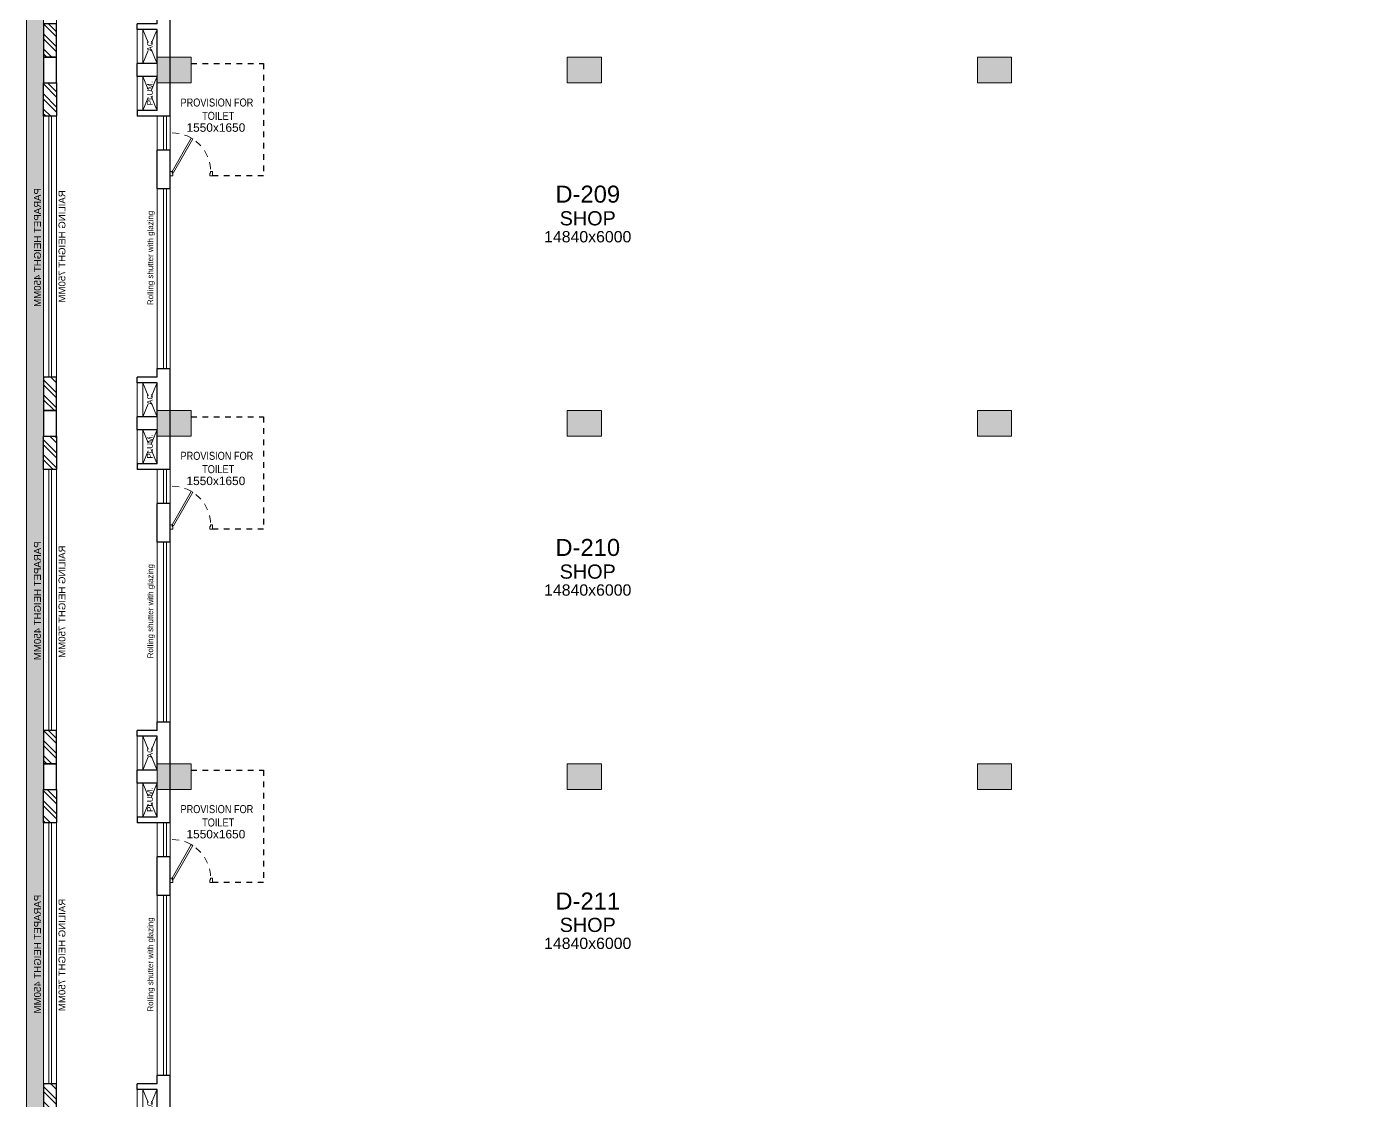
# Model space of a CAD drawing. Header units: metres. Extents: x 9819 to 10514, y 4405 to 4599.
# Drawn here: x 10224.34 to 10247.79, y 4433.72 to 4452.65 of the extents above; entities that cross this region are included whole.
import ezdxf
from ezdxf.enums import TextEntityAlignment as Align

# ---------------------------------------------------------------- set-up
doc = ezdxf.new("R2010")
doc.units = ezdxf.units.M
doc.header["$MEASUREMENT"] = 0
doc.linetypes.add('DASHED2', pattern=[0.375, 0.25, -0.125])
doc.linetypes.add('HIDDEN', pattern=[0.375, 0.25, -0.125])
doc.layers.add('A_COL. NO', color=4, linetype='Continuous')
for name, color, linetype, lineweight in [('A_CONC', 1, 'Continuous', 30), ('A_DOOR-WIN', 23, 'Continuous', 9), ('A_DOTTED', 8, 'HIDDEN', 0), ('A_EXCAVATION', 15, 'Continuous', 20), ('A_GLAZE', 140, 'Continuous', 5), ('A_LEDGE', 252, 'Continuous', 15), ('A_SHOP NO.', 113, 'Continuous', 5), ('A_SILL 0.09', 9, 'Continuous', 9), ('A_SILL 0.25', 25, 'Continuous', 15), ('A_TEXT', 7, 'Continuous', 5), ('A_WALL', 7, 'Continuous', 30), ('A_Wall Hatch', 8, 'Continuous', 5), ('COLUMN-FINAL', 210, 'Continuous', 20), ('Doorline', 251, 'DASHED2', 13), ('ELE .15', 8, 'Continuous', 15)]:
    doc.layers.add(name, color=color, linetype=linetype, lineweight=lineweight)
doc.layers.get('A_COL. NO').off()
doc.styles.add('A', font='ARIALN.TTF')
doc.styles.get("Standard").update_dxf_attribs({"font": 'arial.ttf'})

# ---------------------------------------------------------------- blocks, each defined once
blk = doc.blocks.new('D 750')
at = {"layer": 'A_DOOR-WIN'}
for points in [[(-0.372, 0.665), (-0.035, 0.075), (-0.063, 0.059), (-0.4, 0.649)], [(-0.75, 0.075), (-0.75, 0), (-0.7, 0), (-0.7, 0.043), (-0.715, 0.043), (-0.715, 0.075)], [(0, 0.075), (0, 0), (-0.05, 0), (-0.05, 0.043), (-0.035, 0.043), (-0.035, 0.075)]]:
    blk.add_lwpolyline(points, close=True, dxfattribs=at)
at = {"layer": 'Doorline', "ltscale": 0.5}
blk.add_arc((-0.035, 0.075), 0.68, 90, 180, dxfattribs=at)
blk = doc.blocks.new('Typical shops 2nd')
at = {"layer": 'A_DOOR-WIN'}
for p, q in [((0.465, -5.38), (0.465, -2.21)), ((0.515, -5.38), (0.515, -2.21))]:
    blk.add_line(p, q, dxfattribs=at)
at = {"layer": 'A_DOTTED'}
for p, q in [((0.1, -0.83), (0.35, -0.23)), ((0.1, -0.23), (0.35, -0.83)), ((0.1, -6.23), (0.35, -5.63)), ((0.1, -5.63), (0.35, -6.23))]:
    blk.add_line(p, q, dxfattribs=at)
at = {"layer": 'A_GLAZE'}
for p, q in [((0.465, -1.53), (0.465, -0.93)), ((0.515, -1.53), (0.515, -0.93))]:
    blk.add_line(p, q, dxfattribs=at)
at = {"layer": 'A_LEDGE'}
for p, q in [((0, -0.83), (0, -0.23)), ((0.1, -0.83), (0.1, -0.23)), ((0, -5.63), (0, -6.23)), ((0.1, -5.63), (0.1, -6.23))]:
    blk.add_line(p, q, dxfattribs=at)
at = {"layer": 'A_SILL 0.09'}
for p, q in [((0.35, -1.53), (0.35, -0.93)), ((0.58, -1.53), (0.58, -0.93)), ((0.35, -5.38), (0.35, -2.21)), ((0.58, -2.21), (0.58, -5.38))]:
    blk.add_line(p, q, dxfattribs=at)
at = {"layer": 'A_WALL'}
for p, q in [((0, -0.23), (0, 0)), ((0.35, -0.23), (0, -0.23)), ((0.35, -0.83), (0.35, -0.23)), ((0.58, -0.93), (0.58, -0.23)), ((0.35, -0.83), (0, -0.83)), ((0, -0.83), (0, -0.93)), ((0.58, -0.93), (0, -0.93)), ((0.35, -2.21), (0.35, -1.53)), ((0.58, -1.53), (0.35, -1.53)), ((0.58, -2.21), (0.58, -1.53)), ((0.58, -2.21), (0.35, -2.21)), ((0.35, -5.53), (0.35, -5.38)), ((0.35, -5.38), (0.58, -5.38)), ((0.58, -6.46), (0.58, -5.38)), ((0.35, -5.53), (0, -5.53)), ((0, -5.63), (0, -5.53)), ((0.35, -5.63), (0, -5.63)), ((0.35, -6.23), (0.35, -5.63)), ((0.35, -6.23), (0, -6.23))]:
    blk.add_line(p, q, dxfattribs=at)
at = {"layer": 'A_WALL', "color": 252, "linetype": 'DASHED2', "ltscale": 0.3, "true_color": 0x939598}
blk.add_lwpolyline([(0.95, 0), (2.23, 0), (2.23, -1.98), (1.33, -1.98)], dxfattribs=at)
at = {"layer": 'A_DOOR-WIN', "xscale": -1}
blk.add_blockref('D 750', (0.58, -1.98), dxfattribs=at)
at = {"insert": (0.419, -0.618), "char_height": 0.1411, "width": 1.97366, "attachment_point": 1, "style": 'A'}
blk.add_mtext('\\pxqc;PROVISION FOR\\P TOILET ', dxfattribs=at)
at = {"layer": 'A_TEXT'}
for s, p in [('PLUM.', (0.274, -0.523)), ('Rolling shutter with glazing', (0.282, -3.428)), ('AC', (0.274, -5.923))]:
    blk.add_text(s, height=0.1, rotation=90, dxfattribs=at).set_placement(p, align=Align.CENTER)
for s, height, p in [('1550x1650', 0.15, (1.388, -1.205)), ('SHOP', 0.25, (7.945, -2.855)), ('14840x6000', 0.2, (7.945, -3.155))]:
    blk.add_text(s, height=height, dxfattribs=at).set_placement(p, align=Align.CENTER)
blk = doc.blocks.new('Wing D Columns')
at = {"layer": 'COLUMN-FINAL'}
for color, points in [(1, [(0, -42.82), (0, -43.27), (0.6, -43.27), (0.6, -42.82)]), (3, [(7.235, -42.82), (7.235, -43.27), (7.835, -43.27), (7.835, -42.82)]), (3, [(14.47, -42.82), (14.47, -43.27), (15.07, -43.27), (15.07, -42.82)]), (1, [(0, -49.05), (0, -49.5), (0.6, -49.5), (0.6, -49.05)]), (3, [(7.235, -49.05), (7.235, -49.5), (7.835, -49.5), (7.835, -49.05)]), (3, [(14.47, -49.05), (14.47, -49.5), (15.07, -49.5), (15.07, -49.05)]), (1, [(0, -55.28), (0, -55.73), (0.6, -55.73), (0.6, -55.28)]), (3, [(7.235, -55.28), (7.235, -55.73), (7.835, -55.73), (7.835, -55.28)]), (3, [(14.47, -55.28), (14.47, -55.73), (15.07, -55.73), (15.07, -55.28)])]:
    blk.add_hatch(color=color, dxfattribs=at).paths.add_polyline_path(points)
at = {"layer": 'COLUMN-FINAL', "color": 1}
for points in [[(0, -42.82), (0, -43.27), (0.6, -43.27), (0.6, -42.82)], [(0, -49.05), (0, -49.5), (0.6, -49.5), (0.6, -49.05)], [(0, -55.28), (0, -55.73), (0.6, -55.73), (0.6, -55.28)]]:
    blk.add_lwpolyline(points, close=True, dxfattribs=at)
at = {"layer": 'COLUMN-FINAL', "color": 3}
for points in [[(7.235, -42.82), (7.235, -43.27), (7.835, -43.27), (7.835, -42.82)], [(14.47, -42.82), (14.47, -43.27), (15.07, -43.27), (15.07, -42.82)], [(7.235, -49.05), (7.235, -49.5), (7.835, -49.5), (7.835, -49.05)], [(14.47, -49.05), (14.47, -49.5), (15.07, -49.5), (15.07, -49.05)], [(7.235, -55.28), (7.235, -55.73), (7.835, -55.73), (7.835, -55.28)], [(14.47, -55.28), (14.47, -55.73), (15.07, -55.73), (15.07, -55.28)]]:
    blk.add_lwpolyline(points, close=True, dxfattribs=at)
blk = doc.blocks.new('WING-D REVISED COLU.')
at = {"layer": 'A_EXCAVATION'}
blk.add_blockref('Wing D Columns', (5532.543, -8729.918), dxfattribs=at)
blk = doc.blocks.new('A$C5cf436e8')
at = {"transparency": 33554493}
h = blk.add_hatch(color=256, dxfattribs=at)
h.dxf.hatch_style = 1
h.paths.add_polyline_path([(-32.21, -72.38), (2.3, -72.38), (2.3, 0.3), (-32.21, 0.3)])
h.paths.add_polyline_path([(-31.91, -72.08), (2, -72.08), (2, 0), (-31.91, 0)], flags=16)
at = {"lineweight": 30, "true_color": 0x636466}
h = blk.add_hatch(dxfattribs=at)
h.set_pattern_fill('ANSI32', color=251, scale=0.5)
h.set_pattern_definition([(45, (-9908.29707, -4401.00705), (-0.1325825215, 0.1325825215), []), (45, (-9908.20869, -4401.00705), (-0.1325825215, 0.1325825215), [])])
h.paths.add_polyline_path([(0.11, 0), (0.11, -0.23), (1.77, -0.23), (1.77, -1.89), (2, -1.89), (2, 0)])
h.paths.add_polyline_path([(2, -2.93), (2, -2.34), (1.77, -2.34), (1.77, -2.93)])
h.paths.add_polyline_path([(2, -7.53), (2, -8.12), (1.77, -8.12), (1.77, -7.53)])
h.paths.add_polyline_path([(2, -9.16), (2, -8.57), (1.77, -8.57), (1.77, -9.16)])
h.paths.add_polyline_path([(2, -13.76), (2, -14.35), (1.77, -14.35), (1.77, -13.76)])
h.paths.add_polyline_path([(2, -15.39), (2, -14.8), (1.77, -14.8), (1.77, -15.39)])
h.paths.add_polyline_path([(2, -19.99), (2, -20.58), (1.77, -20.58), (1.77, -19.99)])
h.paths.add_polyline_path([(2, -21.62), (2, -21.03), (1.77, -21.03), (1.77, -21.62)])
h.paths.add_polyline_path([(2, -26.22), (2, -26.81), (1.77, -26.81), (1.77, -26.22)])
h.paths.add_polyline_path([(2, -27.85), (2, -27.26), (1.77, -27.26), (1.77, -27.85)])
h.paths.add_polyline_path([(2, -32.45), (2, -33.04), (1.77, -33.04), (1.77, -32.45)])
h.paths.add_polyline_path([(2, -34.08), (2, -33.49), (1.77, -33.49), (1.77, -34.08)])
h.paths.add_polyline_path([(2, -38.46), (2, -39.05), (1.77, -39.05), (1.77, -38.46)])
h.paths.add_polyline_path([(2, -40.09), (2, -39.5), (1.77, -39.5), (1.77, -40.09)])
h.paths.add_polyline_path([(2, -46.32), (2, -45.73), (1.77, -45.73), (1.77, -46.32)])
h.paths.add_polyline_path([(2, -44.69), (2, -45.28), (1.77, -45.28), (1.77, -44.69)])
h.paths.add_polyline_path([(2, -50.92), (2, -51.51), (1.77, -51.51), (1.77, -50.92)])
h.paths.add_polyline_path([(2, -52.55), (2, -51.96), (1.77, -51.96), (1.77, -52.55)])
h.paths.add_polyline_path([(2, -58.78), (2, -58.19), (1.77, -58.19), (1.77, -58.78)])
h.paths.add_polyline_path([(2, -57.15), (2, -57.74), (1.77, -57.74), (1.77, -57.15)])
h.paths.add_polyline_path([(2, -64.99), (2, -63.81), (1.77, -63.81), (1.77, -64.99)])
h.paths.add_polyline_path([(0.11, -72.08), (0.11, -71.85), (1.77, -71.85), (1.77, -70.19), (2, -70.19), (2, -72.08)])
h.paths.add_polyline_path([(-0.93, -72.08), (-0.34, -72.08), (-0.34, -71.85), (-0.93, -71.85)])
h.paths.add_polyline_path([(-6.72, -72.08), (-7.31, -72.08), (-7.31, -71.85), (-6.72, -71.85)])
h.paths.add_polyline_path([(-8.35, -72.08), (-7.76, -72.08), (-7.76, -71.85), (-8.35, -71.85)])
h.paths.add_polyline_path([(-23.19, -72.08), (-22.6, -72.08), (-22.6, -71.85), (-23.19, -71.85)])
h.paths.add_polyline_path([(-21.56, -72.08), (-22.15, -72.08), (-22.15, -71.85), (-21.56, -71.85)])
h.paths.add_polyline_path([(-15.77, -72.08), (-15.18, -72.08), (-15.18, -71.85), (-15.77, -71.85)])
h.paths.add_polyline_path([(-14.14, -72.08), (-14.73, -72.08), (-14.73, -71.85), (-14.14, -71.85)])
h.paths.add_polyline_path([(-30.02, -72.08), (-30.02, -71.85), (-31.68, -71.85), (-31.68, -70.19), (-31.91, -70.19), (-31.91, -72.08)])
h.paths.add_polyline_path([(-29.57, -72.08), (-28.98, -72.08), (-28.98, -71.85), (-29.57, -71.85)])
h.paths.add_polyline_path([(-31.91, -64.99), (-31.91, -63.81), (-31.68, -63.81), (-31.68, -64.99)])
h.paths.add_polyline_path([(-31.91, -58.78), (-31.91, -58.19), (-31.68, -58.19), (-31.68, -58.78)])
h.paths.add_polyline_path([(-31.91, -57.15), (-31.91, -57.74), (-31.68, -57.74), (-31.68, -57.15)])
h.paths.add_polyline_path([(-31.91, -52.55), (-31.91, -51.96), (-31.68, -51.96), (-31.68, -52.55)])
h.paths.add_polyline_path([(-31.91, -50.92), (-31.91, -51.51), (-31.68, -51.51), (-31.68, -50.92)])
h.paths.add_polyline_path([(-31.91, -46.32), (-31.91, -45.73), (-31.68, -45.73), (-31.68, -46.32)])
h.paths.add_polyline_path([(-31.91, -44.69), (-31.91, -45.28), (-31.68, -45.28), (-31.68, -44.69)])
h.paths.add_polyline_path([(-31.91, -40.09), (-31.91, -39.5), (-31.68, -39.5), (-31.68, -40.09)])
h.paths.add_polyline_path([(-31.91, -38.46), (-31.91, -39.05), (-31.68, -39.05), (-31.68, -38.46)])
h.paths.add_polyline_path([(-31.91, -34.08), (-31.91, -33.49), (-31.68, -33.49), (-31.68, -34.08)])
h.paths.add_polyline_path([(-31.91, -32.45), (-31.91, -33.04), (-31.68, -33.04), (-31.68, -32.45)])
h.paths.add_polyline_path([(-31.91, -27.85), (-31.91, -27.26), (-31.68, -27.26), (-31.68, -27.85)])
h.paths.add_polyline_path([(-31.91, -26.22), (-31.91, -26.81), (-31.68, -26.81), (-31.68, -26.22)])
h.paths.add_polyline_path([(-31.91, -21.62), (-31.91, -21.03), (-31.68, -21.03), (-31.68, -21.62)])
h.paths.add_polyline_path([(-31.91, -19.99), (-31.91, -20.58), (-31.68, -20.58), (-31.68, -19.99)])
h.paths.add_polyline_path([(-31.91, -15.39), (-31.91, -14.8), (-31.68, -14.8), (-31.68, -15.39)])
h.paths.add_polyline_path([(-31.91, -13.76), (-31.91, -14.35), (-31.68, -14.35), (-31.68, -13.76)])
h.paths.add_polyline_path([(-31.91, -9.16), (-31.91, -8.57), (-31.68, -8.57), (-31.68, -9.16)])
h.paths.add_polyline_path([(-31.91, -7.53), (-31.91, -8.12), (-31.68, -8.12), (-31.68, -7.53)])
h.paths.add_polyline_path([(-31.91, -2.93), (-31.91, -2.34), (-31.68, -2.34), (-31.68, -2.93)])
h.paths.add_polyline_path([(-30.02, 0), (-30.02, -0.23), (-31.68, -0.23), (-31.68, -1.89), (-31.91, -1.89), (-31.91, 0)])
at = {"layer": 'A_CONC'}
for points in [[(-31.91, -14.35), (-31.68, -14.35), (-31.68, -14.8), (-31.91, -14.8)], [(-31.91, -20.58), (-31.68, -20.58), (-31.68, -21.03), (-31.91, -21.03)], [(-31.91, -26.81), (-31.68, -26.81), (-31.68, -27.26), (-31.91, -27.26)]]:
    blk.add_lwpolyline(points, close=True, dxfattribs=at)
at = {"layer": 'A_GLAZE', "elevation": 0}
for points in [[(-31.82, -13.76), (-31.77, -13.76), (-31.77, -9.16), (-31.82, -9.16)], [(-31.82, -19.99), (-31.77, -19.99), (-31.77, -15.39), (-31.82, -15.39)], [(-31.82, -26.22), (-31.77, -26.22), (-31.77, -21.62), (-31.82, -21.62)]]:
    blk.add_lwpolyline(points, close=True, dxfattribs=at)
at = {"layer": 'A_SILL 0.25'}
blk.add_lwpolyline([(2, -34.08), (2, 0), (-31.91, 0), (-31.91, -72.08), (2, -72.08), (2, -38.46)], dxfattribs=at)
at = {"layer": 'A_TEXT', "color": 32, "true_color": 0xcd6928}
for p, q in [((-31.91, -13.76), (-31.91, -9.16)), ((-31.68, -9.16), (-31.68, -13.76)), ((-31.91, -19.99), (-31.91, -15.39)), ((-31.68, -15.39), (-31.68, -19.99)), ((-31.91, -26.22), (-31.91, -21.62)), ((-31.68, -21.62), (-31.68, -26.22))]:
    blk.add_line(p, q, dxfattribs=at)
at = {"layer": 'A_WALL'}
for points in [[(-31.91, -9.16), (-31.91, -8.57), (-31.68, -8.57), (-31.68, -9.16)], [(-31.91, -13.76), (-31.91, -14.35), (-31.68, -14.35), (-31.68, -13.76)], [(-31.91, -15.39), (-31.91, -14.8), (-31.68, -14.8), (-31.68, -15.39)], [(-31.91, -19.99), (-31.91, -20.58), (-31.68, -20.58), (-31.68, -19.99)], [(-31.91, -21.62), (-31.91, -21.03), (-31.68, -21.03), (-31.68, -21.62)], [(-31.91, -26.22), (-31.91, -26.81), (-31.68, -26.81), (-31.68, -26.22)], [(-31.91, -27.85), (-31.91, -27.26), (-31.68, -27.26), (-31.68, -27.85)]]:
    blk.add_lwpolyline(points, close=True, dxfattribs=at)
at = {"layer": 'ELE .15', "color": 7, "true_color": 0xffffff}
blk.add_lwpolyline([(2.3, -34.08), (2.3, 0.3), (-32.21, 0.3), (-32.21, -72.38), (2.3, -72.38), (2.3, -38.46)], dxfattribs=at)
at = {"layer": 'A_TEXT', "color": 32, "true_color": 0xcd6928, "char_height": 0.1215, "attachment_point": 1, "rotation": 90}
for insert in [(-32.079, -12.492), (-32.079, -18.722), (-32.079, -24.952)]:
    blk.add_mtext_dynamic_manual_height_columns('PARAPET HEIGHT 450MM', width=3.42392, gutter_width=0.931, heights=[0], dxfattribs=dict(at, insert=insert))
at = {"layer": 'A_TEXT', "color": 4, "char_height": 0.1215, "attachment_point": 1, "rotation": 90}
for insert in [(-31.647, -12.42), (-31.647, -18.65), (-31.647, -24.914)]:
    blk.add_mtext_dynamic_manual_height_columns('RAILING HEIGHT 750MM', width=3.42392, gutter_width=0.931, heights=[0], dxfattribs=dict(at, insert=insert))

msp = doc.modelspace()

# ---------------------------------------------------------------- linework, layer by layer
at = {"layer": 'A_SILL 0.25'}
for points in [[(10226.6364, 4424.8528), (10224.6364, 4424.8528), (10224.6364, 4496.9328), (10258.5464, 4496.9328), (10258.5464, 4464.2428), (10270.3464, 4464.2428), (10270.3464, 4496.9328), (10304.2564, 4496.9328), (10304.2564, 4464.2428), (10316.0564, 4464.2428), (10316.0564, 4496.9328), (10349.9664, 4496.9328), (10349.9664, 4418.6228), (10347.9664, 4418.6228)], [(10226.6364, 4425.0828), (10224.8664, 4425.0828), (10224.8664, 4496.7028), (10258.3164, 4496.7028), (10258.3164, 4464.0128), (10270.5764, 4464.0128), (10270.5764, 4496.7028), (10304.0264, 4496.7028), (10304.0264, 4464.0128), (10316.2864, 4464.0128), (10316.2864, 4496.7028), (10349.7364, 4496.7028), (10349.7364, 4418.8528), (10347.9664, 4418.8528)]]:
    msp.add_lwpolyline(points, dxfattribs=at)

# ---------------------------------------------------------------- block references
at = {"layer": 'A_COL. NO'}
msp.add_blockref('WING-D REVISED COLU.', (4694.0937, 13224.8507), dxfattribs=at)
at = {"layer": 'A_SILL 0.25', "xscale": -1, "rotation": 180}
msp.add_blockref('A$C5cf436e8', (10256.5464, 4424.8528), dxfattribs=at)
at = {"layer": 'A_Wall Hatch'}
for p in [(10226.2864, 4458.2328), (10226.2864, 4452.0028), (10226.2864, 4445.7728), (10226.2864, 4439.5428)]:
    msp.add_blockref('Typical shops 2nd', p, dxfattribs=at)

# ---------------------------------------------------------------- texts
at = {"layer": 'A_SHOP NO.'}
for s, p in [('D-209', (10234.232, 4449.5486)), ('D-210', (10234.232, 4443.3186)), ('D-211', (10234.232, 4437.0834))]:
    msp.add_text(s, height=0.3, dxfattribs=at).set_placement(p, align=Align.CENTER)

doc.saveas('drawing.dxf')
